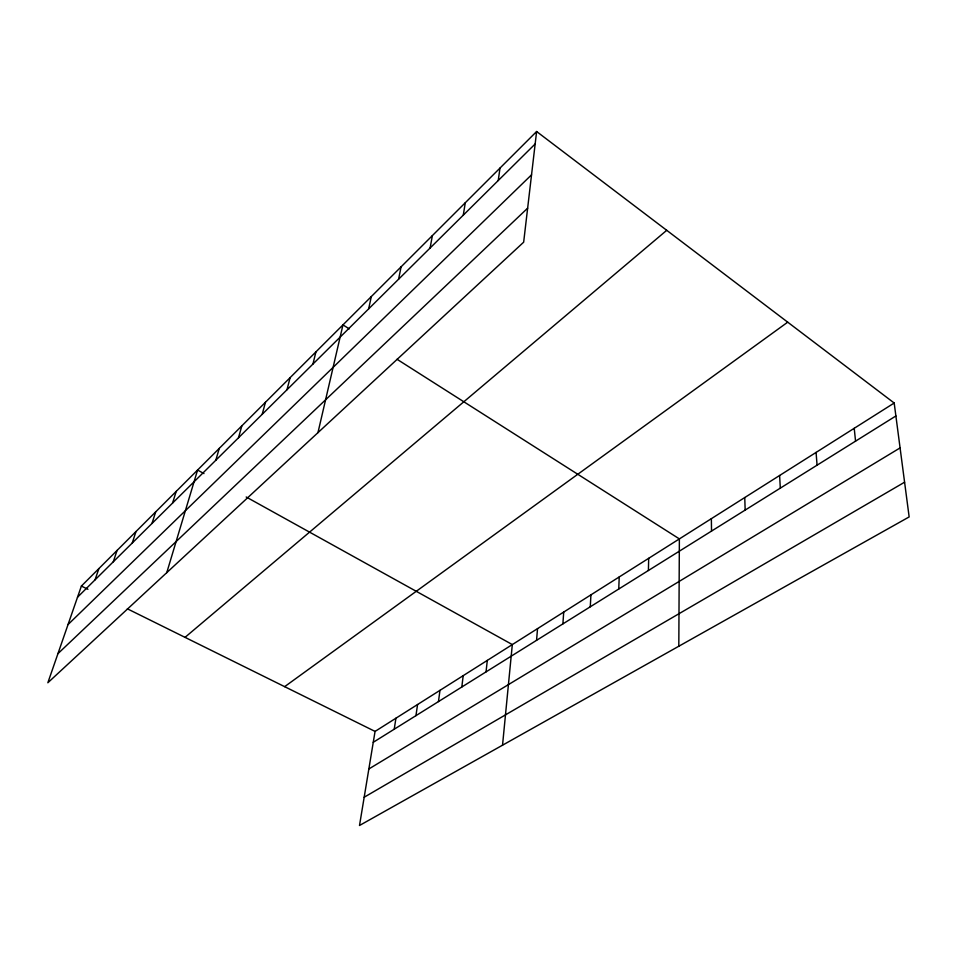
<?xml version="1.0" encoding="UTF-8"?>
<svg xmlns="http://www.w3.org/2000/svg" width="957" height="957" viewBox="0 0 957 957"><rect width="100%" height="100%" fill="white"/><g stroke="black" fill="none" stroke-linecap="round" stroke-linejoin="round"><path stroke-width="1.44" d="M678.812 646.226L679.374 538.899L397.047 359.282M648.403 570.492L648.69 558.314M618.748 589.01L619.227 576.951M590.266 606.798L590.936 594.847M562.883 623.892L563.721 612.061M536.554 640.341L537.535 628.629M502.533 745.192L512.318 644.575L246.188 496.994M486.036 671.886L487.304 660.402M536.614 131.516L523.658 242.193L47.85 682.76L81.393 586.055L536.614 131.516L894.185 403.017L909.15 516.924L359.509 825.484L375.06 731.411L894.185 403.017M461.812 687.006L463.2 675.654M438.462 701.589L439.969 690.344M498.238 180.538L499.997 168.085M415.948 715.645L417.563 704.519M394.224 729.21L395.935 718.193M463.272 215.169L465.293 202.728M430.1 248.019L432.373 235.613M398.602 279.217L401.079 266.847M368.648 308.884L371.316 296.562M317.963 432.648L342.965 324.878L349.257 328.873M312.939 364.055L315.93 351.877M286.992 389.75L290.115 377.644M262.194 414.309L265.448 402.287M238.496 437.78L241.846 425.841M215.804 460.257L219.249 448.414M166.769 572.657L197.585 470.043L203.973 473.583M172.583 503.059L176.196 491.396M151.996 523.443L155.668 511.887M132.245 543.014L135.978 531.554M113.285 561.795L117.065 550.431M95.054 579.846L98.882 568.59M77.517 597.216L535.154 143.969M68.043 624.55L531.542 174.832M57.958 653.631L527.642 208.183M185.036 637.362L666.73 230.314M284.648 686.659L787.707 322.174M373.254 742.309L895.884 415.972M368.852 768.973L900.082 447.912M364.174 797.241L904.592 482.208M81.393 586.055L87.936 589.297M127.377 608.819L375.06 731.411M854.218 428.305L855.558 441.153M816.07 452.434L817.075 465.174M779.608 475.497L780.314 488.13M744.749 497.556L745.168 510.069M711.362 518.67L711.529 531.075"/></g></svg>
